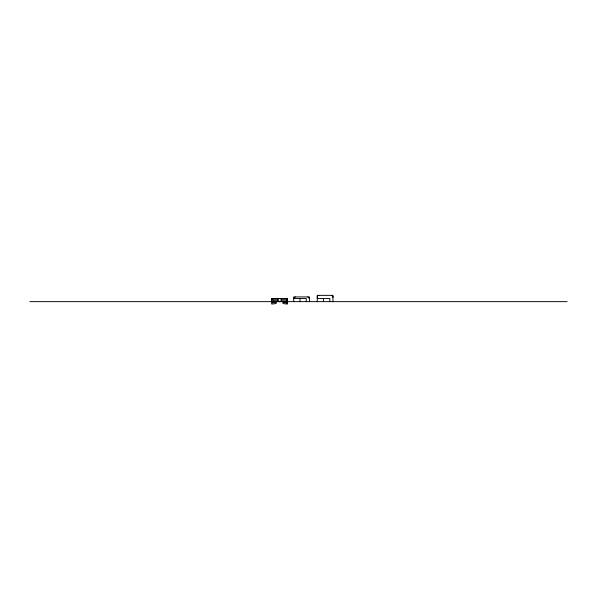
<?xml version="1.0" encoding="UTF-8"?>
<svg xmlns="http://www.w3.org/2000/svg" width="597" height="597" viewBox="0 0 597 597"><rect width="100%" height="100%" fill="white"/><g stroke="black" fill="none" stroke-linecap="round" stroke-linejoin="round"><path stroke-width="0.9" d="M271.747 301.463L271.747 300.851L278.023 300.851A0.784 0.784 0 0 0 278.806 301.642A9.022 8.582 70.8 0 1 277.844 301.172M271.747 298.993L271.747 298.515L287.441 298.5L287.441 301.642M287.441 301.612L287.441 301.142M287.441 298.993L287.441 300.851L281.165 300.851A0.784 0.784 0 0 1 280.381 301.642M295.284 296.933L293.717 298.5L306.276 298.5L306.276 301.642M280.754 301.448L283.262 301.366M278.889 301.612L284.023 301.44M274.635 301.44L275.71 301.328M275.06 301.448L275.642 301.395M276.105 301.351L280.299 301.612M275.866 301.313L278.426 301.448M317.261 298.5L329.813 298.5L329.813 301.642M271.747 299.284L278.023 299.284A0.784 0.784 0 0 1 278.806 298.5M287.441 299.284L281.165 299.284A0.784 0.784 0 0 0 280.381 298.5M286.866 299.754L287.441 299.754M287.358 300.381L286.881 300.381M29.85 301.642L567.15 301.642M283.471 301.328L284.545 301.44M307.843 296.933L309.41 298.5M271.747 301.627L271.747 298.5M332.954 301.642L332.954 295.366L317.261 295.358L317.261 301.642M323.537 298.5L323.537 301.642M309.41 301.642L309.41 296.933L293.717 296.933L293.717 301.642M299.993 298.5L299.993 301.642M281.165 298.5L281.165 301.642M279.59 301.179L279.59 301.642M278.023 298.5L278.023 301.642M278.515 301.515A12.134 12.134 0 0 1 277.254 301.112M273.523 298.821A12.134 12.134 0 0 1 273.247 298.575M278.09 298.575A12.134 12.134 0 0 1 277.821 298.821M274.083 301.112A12.134 12.134 0 0 1 272.822 301.515M273.493 301.172A9.022 8.582 -70.8 0 1 272.53 301.634M287.441 300.022A9.358 0.672 0.3 0 1 287.067 300.022M271.889 303.134A8.209 5.604 0 0 1 271.628 303.127M276.329 303.283A9.007 5.537 0 0 1 271.628 303.992M276.59 302.209A8.395 2.97 0 0 1 271.762 302.754M272.135 302.06A9.194 3.119 0 0 1 271.762 302.06M287.553 303.127A8.209 5.604 0 0 1 286.642 303.119M287.426 302.06A9.194 3.119 0 0 1 286.314 302.037M287.426 302.754A8.395 2.97 0 0 1 282.597 302.209M287.56 303.992A9.007 5.537 0 0 1 282.859 303.283M332.984 297.015A21.201 21.201 0 0 1 332.753 297.112M317.455 297.112A21.201 21.201 0 0 1 317.223 297.015M317.261 296.933A1.567 1.567 0 0 1 318.828 295.358M331.38 295.358A1.567 1.567 0 0 1 332.954 296.933"/></g></svg>
